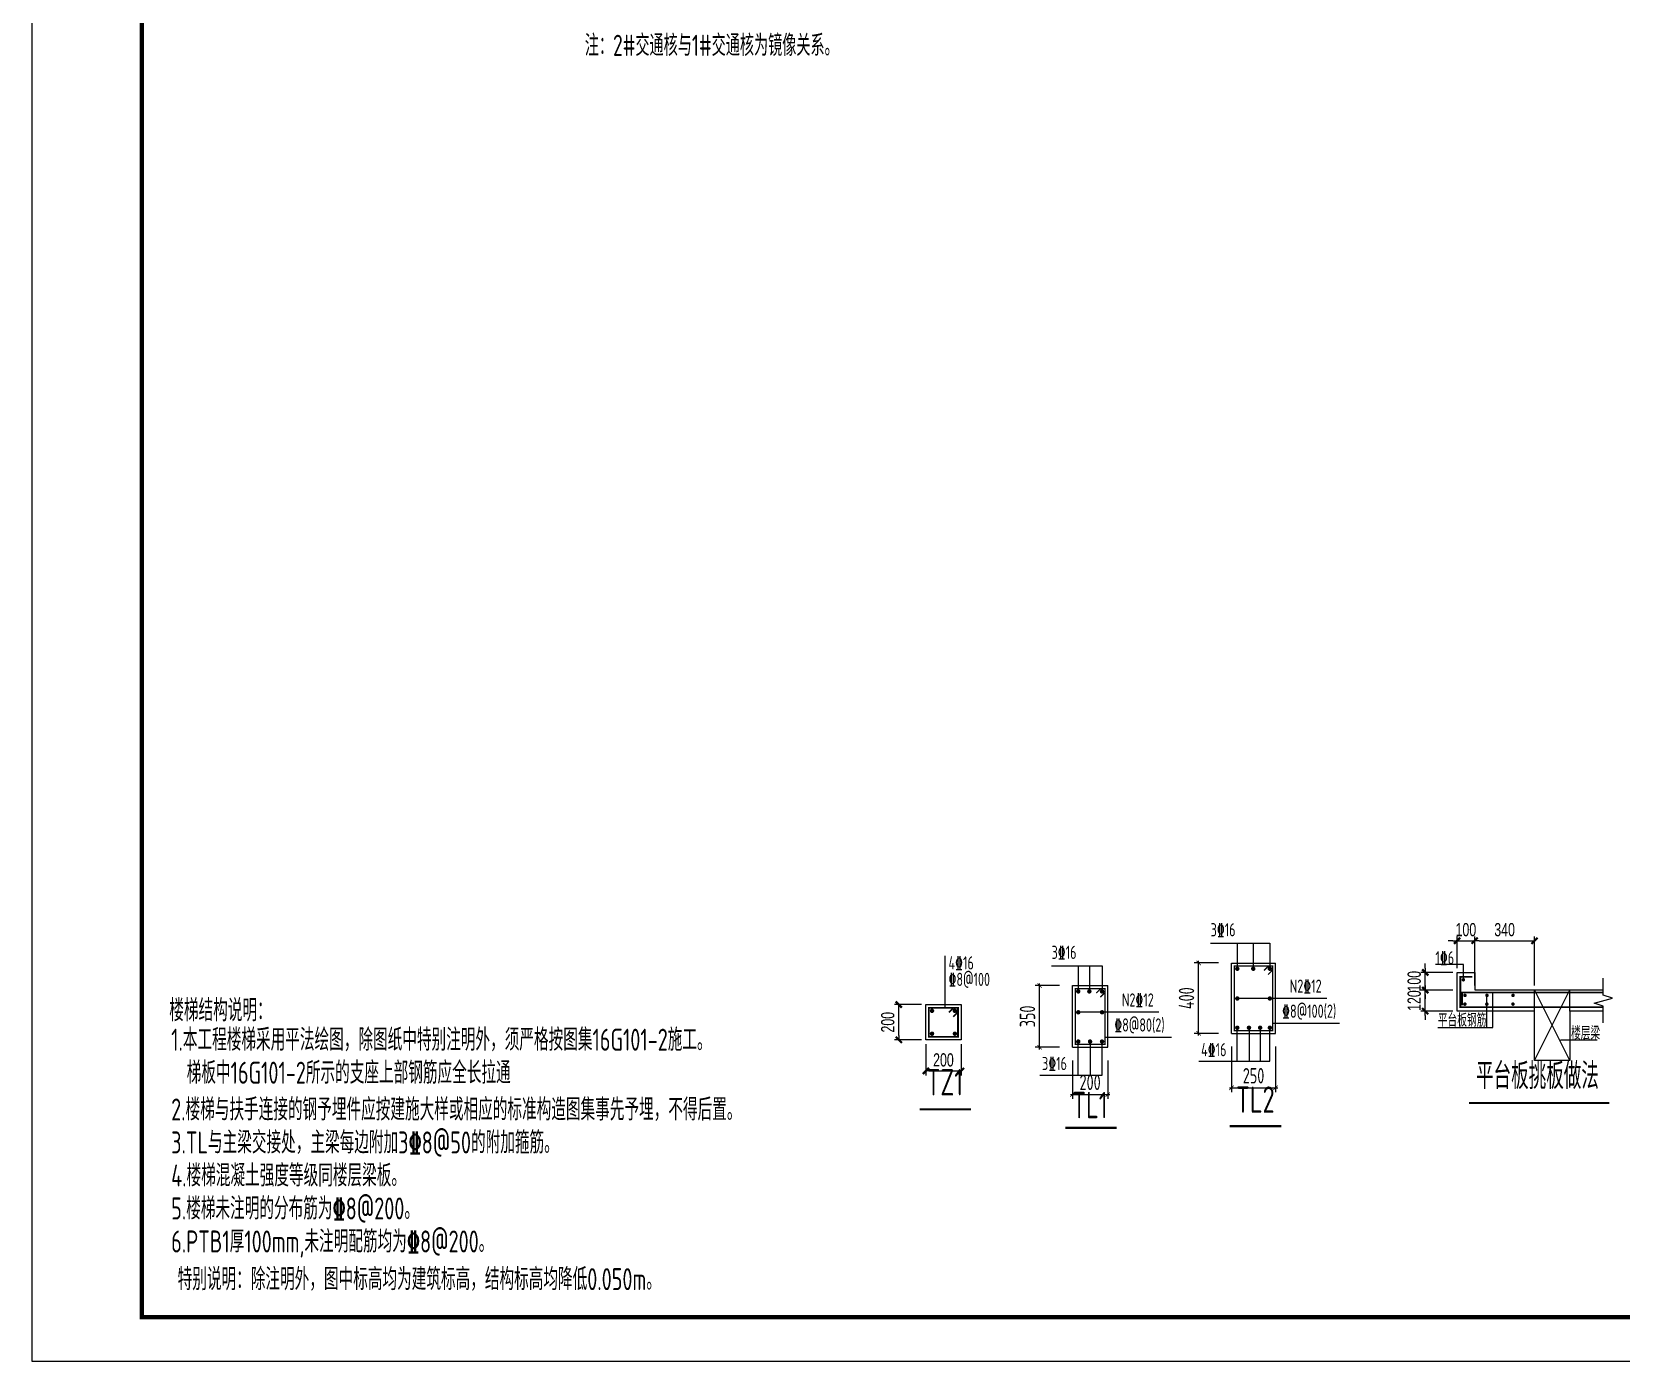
# Model space of a CAD drawing. Extents: x -1058961 to 23600, y -449123 to 2751847.
# Drawn here: x -86277 to -68215, y 17516 to 32622 of the extents above; entities that cross this region are included whole.
import ezdxf
from ezdxf.enums import TextEntityAlignment as Align

# ---------------------------------------------------------------- set-up
doc = ezdxf.new("R2010")
doc.units = 0
doc.header["$LTSCALE"] = 1000
doc.layers.get('0').update_dxf_attribs({"linetype": 'CONTINUOUS'})
doc.layers.get('DEFPOINTS').update_dxf_attribs({"linetype": 'CONTINUOUS'})
for name, color, linetype in [('-TK', 7, 'CONTINUOUS'), ('DIM', 2, 'CONTINUOUS'), ('FSK_DIM', 3, 'CONTINUOUS'), ('NUM', 7, 'CONTINUOUS'), ('PUB_TEXT', 2, 'CONTINUOUS'), ('REIN', 6, 'CONTINUOUS'), ('Sbeam-s', 3, 'CONTINUOUS'), ('TEXT', 2, 'CONTINUOUS'), ('THIN', 7, 'CONTINUOUS'), ('WALL', 5, 'CONTINUOUS'), ('大样详图_文字', 60, 'CONTINUOUS')]:
    doc.layers.add(name, color=color, linetype=linetype)
doc.styles.add('BW_Dim', font='Bweng.shx', dxfattribs={"width": 0.7, "bigfont": 'hztxt.shx'})
doc.styles.add('TSSD_DIMENSION', font='Tssdeng.shx', dxfattribs={"width": 0.7, "bigfont": 'tssdchn.shx'})
doc.styles.add('TSSD_Norm', font='Tssdeng.shx', dxfattribs={"bigfont": 'tssdchn.shx'})
doc.styles.add('TSSD_REIN', font='tssdeng.shx', dxfattribs={"width": 0.7, "height": 300, "bigfont": 'tssdchn.shx'})
doc.dimstyles.new('Cyz_25_50', dxfattribs={"dimtxt": 150, "dimasz": 50, "dimexe": 50, "dimexo": 50, "dimgap": 50, "dimtad": 1, "dimdec": 0, "dimlfac": 0.5, "dimzin": 0, "dimdsep": 46, "dimtxsty": 'BW_Dim', "dimblk": '_bwk', "dimcen": 0, "dimclrt": 7, "dimadec": 0, "dimazin": 0, "dimtfac": 1, "dimtdec": 0, "dimtix": 1, "dimtmove": 2, "dimatfit": 0, "dimfxl": 0, "dimtolj": 1, "dimtzin": 0, "dimarcsym": 0})
doc.dimstyles.new('TSSD_50_50', dxfattribs={"dimtxt": 175, "dimasz": 50, "dimexe": 50, "dimexo": 150, "dimgap": 50, "dimtad": 1, "dimdec": 0, "dimzin": 0, "dimdsep": 46, "dimtxsty": 'TSSD_DIMENSION', "dimblk": 'ARCHTICK', "dimcen": 0, "dimdle": 25, "dimclrt": 7, "dimadec": 0, "dimazin": 0, "dimtfac": 1, "dimtdec": 0, "dimtix": 1, "dimtmove": 2, "dimatfit": 3, "dimfxl": 0, "dimtolj": 1, "dimtzin": 0, "dimarcsym": 0})

# ---------------------------------------------------------------- blocks, each defined once
blk = doc.blocks.new('A1')
blk.add_lwpolyline([(0, 59400), (0, 0), (84100, 0), (84100, 59400)], close=True)
at = {"const_width": 100}
blk.add_lwpolyline([(2500, 58400), (2500, 1000), (83100, 1000), (83100, 58400)], close=True, dxfattribs=at)
blk = doc.blocks.new('_ArchTick')
at = {"color": 0, "linetype": 'ByBlock', "const_width": 0.15}
blk.add_lwpolyline([(-0.5, -0.5), (0.5, 0.5)], dxfattribs=at)
blk = doc.blocks.new('*D2615')
at = {"layer": 'DEFPOINTS', "color": 0}
for p in [(-74450, 21084), (-74050, 21084), (-74050, 20547)]:
    blk.add_point(p, dxfattribs=at)
at = {"layer": 'DIM', "color": 0, "lineweight": -2}
for p, q in [((-74450, 20934), (-74450, 20497)), ((-74050, 20934), (-74050, 20497)), ((-74475, 20547), (-74025, 20547))]:
    blk.add_line(p, q, dxfattribs=at)
at = {"layer": 'DIM', "color": 0, "lineweight": -2, "xscale": 50, "yscale": 50, "zscale": 50, "rotation": 180}
blk.add_blockref('_ArchTick', (-74450, 20547), dxfattribs=at)
at = {"layer": 'DIM', "color": 0, "lineweight": -2, "xscale": 50, "yscale": 50, "zscale": 50}
blk.add_blockref('_ArchTick', (-74050, 20547), dxfattribs=at)
at = {"layer": 'DIM', "color": 7, "insert": (-74250, 20685), "char_height": 175, "attachment_point": 5, "style": 'TSSD_DIMENSION'}
blk.add_mtext('\\A1;200', dxfattribs=at)
blk = doc.blocks.new('*D2616')
at = {"layer": 'DEFPOINTS', "color": 0}
for p in [(-74824, 21784), (-74450, 21784), (-74450, 21084)]:
    blk.add_point(p, dxfattribs=at)
at = {"layer": 'DIM', "color": 0, "lineweight": -2}
for p, q in [((-74600, 21784), (-74874, 21784)), ((-74824, 21059), (-74824, 21809)), ((-74600, 21084), (-74874, 21084))]:
    blk.add_line(p, q, dxfattribs=at)
at = {"layer": 'DIM', "color": 0, "lineweight": -2, "xscale": 50, "yscale": 50, "zscale": 50}
for p, rotation in [((-74824, 21784), 90), ((-74824, 21084), 270)]:
    blk.add_blockref('_ArchTick', p, dxfattribs=dict(at, rotation=rotation))
at = {"layer": 'DIM', "color": 7, "insert": (-74962, 21434), "char_height": 175, "attachment_point": 5, "rotation": 90, "style": 'TSSD_DIMENSION'}
blk.add_mtext('\\A1;350', dxfattribs=at)
blk = doc.blocks.new('_bwk')
blk.add_line((-1, 0), (0, 0))
at = {"const_width": 0.5}
blk.add_lwpolyline([(-0.7, -0.7), (0.7, 0.7)], dxfattribs=at)
blk = doc.blocks.new('*D2617')
at = {"layer": 'DEFPOINTS', "color": 0}
for p in [(-76424, 21568), (-76117, 21568), (-76117, 21168)]:
    blk.add_point(p, dxfattribs=at)
at = {"layer": 'FSK_DIM', "color": 0, "lineweight": -2}
for p, q in [((-76167, 21568), (-76474, 21568)), ((-76424, 21218), (-76424, 21518)), ((-76167, 21168), (-76474, 21168))]:
    blk.add_line(p, q, dxfattribs=at)
at = {"layer": 'FSK_DIM', "color": 0, "lineweight": -2, "xscale": 50, "yscale": 50, "zscale": 50}
for p, rotation in [((-76424, 21568), 90), ((-76424, 21168), 270)]:
    blk.add_blockref('_bwk', p, dxfattribs=dict(at, rotation=rotation))
at = {"layer": 'FSK_DIM', "color": 7, "insert": (-76549, 21368), "char_height": 150, "attachment_point": 5, "rotation": 90, "style": 'BW_Dim'}
blk.add_mtext('\\A1;200', dxfattribs=at)
blk = doc.blocks.new('*D2618')
at = {"layer": 'DEFPOINTS', "color": 0}
for p in [(-76117, 21168), (-75717, 21168), (-75717, 20814)]:
    blk.add_point(p, dxfattribs=at)
at = {"layer": 'FSK_DIM', "color": 0, "lineweight": -2}
for p, q in [((-76117, 21118), (-76117, 20764)), ((-75717, 21118), (-75717, 20764)), ((-76067, 20814), (-75767, 20814))]:
    blk.add_line(p, q, dxfattribs=at)
at = {"layer": 'FSK_DIM', "color": 0, "lineweight": -2, "xscale": 50, "yscale": 50, "zscale": 50, "rotation": 180}
blk.add_blockref('_bwk', (-76117, 20814), dxfattribs=at)
at = {"layer": 'FSK_DIM', "color": 0, "lineweight": -2, "xscale": 50, "yscale": 50, "zscale": 50}
blk.add_blockref('_bwk', (-75717, 20814), dxfattribs=at)
at = {"layer": 'FSK_DIM', "color": 7, "insert": (-75917, 20939), "char_height": 150, "attachment_point": 5, "style": 'BW_Dim'}
blk.add_mtext('\\A1;200', dxfattribs=at)
blk = doc.blocks.new('*D2619')
at = {"layer": 'DEFPOINTS', "color": 0}
for p in [(-69880, 22294), (-70080, 21934), (-69880, 21934)]:
    blk.add_point(p, dxfattribs=at)
at = {"layer": 'FSK_DIM', "color": 0, "lineweight": -2}
for p, q in [((-70130, 22294), (-70180, 22294)), ((-70080, 21984), (-70080, 22344)), ((-70080, 22294), (-69880, 22294)), ((-69880, 21984), (-69880, 22344)), ((-69830, 22294), (-69780, 22294))]:
    blk.add_line(p, q, dxfattribs=at)
at = {"layer": 'FSK_DIM', "color": 0, "lineweight": -2, "xscale": 50, "yscale": 50, "zscale": 50}
blk.add_blockref('_bwk', (-70080, 22294), dxfattribs=at)
at = {"layer": 'FSK_DIM', "color": 0, "lineweight": -2, "xscale": 50, "yscale": 50, "zscale": 50, "rotation": 180}
blk.add_blockref('_bwk', (-69880, 22294), dxfattribs=at)
at = {"layer": 'FSK_DIM', "color": 7, "insert": (-69980, 22419), "char_height": 150, "attachment_point": 5, "style": 'BW_Dim'}
blk.add_mtext('\\A1;100', dxfattribs=at)
blk = doc.blocks.new('*D2620')
at = {"layer": 'DEFPOINTS', "color": 0}
for p in [(-69200, 22294), (-69880, 21734), (-69200, 21734)]:
    blk.add_point(p, dxfattribs=at)
at = {"layer": 'FSK_DIM', "color": 0, "lineweight": -2}
for p, q in [((-69880, 21784), (-69880, 22344)), ((-69830, 22294), (-69250, 22294)), ((-69200, 21784), (-69200, 22344))]:
    blk.add_line(p, q, dxfattribs=at)
at = {"layer": 'FSK_DIM', "color": 0, "lineweight": -2, "xscale": 50, "yscale": 50, "zscale": 50, "rotation": 180}
blk.add_blockref('_bwk', (-69880, 22294), dxfattribs=at)
at = {"layer": 'FSK_DIM', "color": 0, "lineweight": -2, "xscale": 50, "yscale": 50, "zscale": 50}
blk.add_blockref('_bwk', (-69200, 22294), dxfattribs=at)
at = {"layer": 'FSK_DIM', "color": 7, "insert": (-69540, 22419), "char_height": 150, "attachment_point": 5, "style": 'BW_Dim'}
blk.add_mtext('\\A1;340', dxfattribs=at)
blk = doc.blocks.new('*D2621')
at = {"layer": 'DEFPOINTS', "color": 0}
for p in [(-70442, 21734), (-70080, 21734), (-70080, 21494)]:
    blk.add_point(p, dxfattribs=at)
at = {"layer": 'FSK_DIM', "color": 0, "lineweight": -2}
for p, q in [((-70130, 21734), (-70492, 21734)), ((-70442, 21784), (-70442, 21834)), ((-70442, 21494), (-70442, 21734)), ((-70130, 21494), (-70492, 21494)), ((-70442, 21444), (-70442, 21394))]:
    blk.add_line(p, q, dxfattribs=at)
at = {"layer": 'FSK_DIM', "color": 0, "lineweight": -2, "xscale": 50, "yscale": 50, "zscale": 50}
for p, rotation in [((-70442, 21734), 270), ((-70442, 21494), 90)]:
    blk.add_blockref('_bwk', p, dxfattribs=dict(at, rotation=rotation))
at = {"layer": 'FSK_DIM', "color": 7, "insert": (-70567, 21614), "char_height": 150, "attachment_point": 5, "rotation": 90, "style": 'BW_Dim'}
blk.add_mtext('\\A1;120', dxfattribs=at)
blk = doc.blocks.new('*D2622')
at = {"layer": 'DEFPOINTS', "color": 0}
for p in [(-70442, 21934), (-70080, 21934), (-70080, 21734)]:
    blk.add_point(p, dxfattribs=at)
at = {"layer": 'FSK_DIM', "color": 0, "lineweight": -2}
for p, q in [((-70130, 21934), (-70492, 21934)), ((-70442, 21984), (-70442, 22034)), ((-70442, 21734), (-70442, 21934)), ((-70130, 21734), (-70492, 21734)), ((-70442, 21684), (-70442, 21634))]:
    blk.add_line(p, q, dxfattribs=at)
at = {"layer": 'FSK_DIM', "color": 0, "lineweight": -2, "xscale": 50, "yscale": 50, "zscale": 50}
for p, rotation in [((-70442, 21934), 270), ((-70442, 21734), 90)]:
    blk.add_blockref('_bwk', p, dxfattribs=dict(at, rotation=rotation))
at = {"layer": 'FSK_DIM', "color": 7, "insert": (-70567, 21834), "char_height": 150, "attachment_point": 5, "rotation": 90, "style": 'BW_Dim'}
blk.add_mtext('\\A1;100', dxfattribs=at)
blk = doc.blocks.new('*D2624')
at = {"layer": 'DEFPOINTS', "color": 0}
for p in [(-72643, 21241), (-72143, 21241), (-72143, 20622)]:
    blk.add_point(p, dxfattribs=at)
at = {"layer": 'DIM', "color": 0, "lineweight": -2}
for p, q in [((-72643, 21091), (-72643, 20572)), ((-72143, 21091), (-72143, 20572)), ((-72668, 20622), (-72118, 20622))]:
    blk.add_line(p, q, dxfattribs=at)
at = {"layer": 'DIM', "color": 0, "lineweight": -2, "xscale": 50, "yscale": 50, "zscale": 50, "rotation": 180}
blk.add_blockref('_ArchTick', (-72643, 20622), dxfattribs=at)
at = {"layer": 'DIM', "color": 0, "lineweight": -2, "xscale": 50, "yscale": 50, "zscale": 50}
blk.add_blockref('_ArchTick', (-72143, 20622), dxfattribs=at)
at = {"layer": 'DIM', "color": 7, "insert": (-72393, 20760), "char_height": 175, "attachment_point": 5, "style": 'TSSD_DIMENSION'}
blk.add_mtext('\\A1;250', dxfattribs=at)
blk = doc.blocks.new('*D2625')
at = {"layer": 'DEFPOINTS', "color": 0}
for p in [(-73017, 22041), (-72643, 22041), (-72643, 21241)]:
    blk.add_point(p, dxfattribs=at)
at = {"layer": 'DIM', "color": 0, "lineweight": -2}
for p, q in [((-72793, 22041), (-73067, 22041)), ((-73017, 21216), (-73017, 22066)), ((-72793, 21241), (-73067, 21241))]:
    blk.add_line(p, q, dxfattribs=at)
at = {"layer": 'DIM', "color": 0, "lineweight": -2, "xscale": 50, "yscale": 50, "zscale": 50}
for p, rotation in [((-73017, 22041), 90), ((-73017, 21241), 270)]:
    blk.add_blockref('_ArchTick', p, dxfattribs=dict(at, rotation=rotation))
at = {"layer": 'DIM', "color": 7, "insert": (-73155, 21641), "char_height": 175, "attachment_point": 5, "rotation": 90, "style": 'TSSD_DIMENSION'}
blk.add_mtext('\\A1;400', dxfattribs=at)

msp = doc.modelspace()

# ---------------------------------------------------------------- linework, layer by layer
at = {"layer": 'NUM', "color": 7, "const_width": 25}
for points in [[(-69945.91, 20450.1), (-68351.84, 20450.1)], [(-76188.14, 20377.73), (-75603.08, 20377.73)], [(-74531.99, 20169.04), (-73946.93, 20169.04)], [(-72662.81, 20186.99), (-72077.75, 20186.99)]]:
    msp.add_lwpolyline(points, dxfattribs=at)
at = {"layer": 'REIN'}
for points, const_width in [([(-72272.96, 21956.07), (-72220.98, 22008.02), (-72175.06, 22008.02), (-72175.06, 21273.02), (-72610.06, 21273.02), (-72610.06, 22008.02), (-72175.06, 22008.02), (-72175.06, 21962.09), (-72227, 21910.11)], 15), ([(-69905.76, 21884.18), (-70043.25, 21884.18), (-70043.25, 21539.67), (-68418.51, 21539.67)], 20), ([(-74180.31, 21699.09), (-74128.33, 21751.04), (-74082.41, 21751.04), (-74082.41, 21116.04), (-74417.41, 21116.04), (-74417.41, 21751.04), (-74082.41, 21751.04), (-74082.41, 21705.11), (-74134.35, 21653.13)], 15), ([(-70022.03, 21560.31), (-70022.03, 21707.13), (-68418.51, 21707.13)], 20), ([(-75854.04, 21479.97), (-75801.32, 21532.65), (-75751.86, 21532.65), (-75751.86, 21202.65), (-76081.86, 21202.65), (-76081.86, 21532.65), (-75751.86, 21532.65), (-75751.86, 21483.19), (-75804.54, 21430.47)], 20)]:
    msp.add_lwpolyline(points, dxfattribs=dict(at, const_width=const_width))
for points, const_width in [([(-72590.06, 21975.52, 1), (-72565.06, 21975.52, 1)], 25), ([(-72408.71, 21975.52, 1), (-72383.71, 21975.52, 1)], 25), ([(-72220.06, 21975.52, 1), (-72195.06, 21975.52, 1)], 25), ([(-70018.55, 21850.23, 1), (-69998.55, 21850.23, 1)], 20), ([(-74397.41, 21718.54, 1), (-74372.41, 21718.54, 1)], 25), ([(-74271.55, 21718.54, 1), (-74246.55, 21718.54, 1)], 25), ([(-74127.41, 21718.54, 1), (-74102.41, 21718.54, 1)], 25), ([(-70000.51, 21672.9, 1), (-69980.51, 21672.9, 1)], 20), ([(-69750.61, 21672.9, 1), (-69730.61, 21672.9, 1)], 20), ([(-69454.06, 21672.9, 1), (-69434.06, 21672.9, 1)], 20), ([(-76059.36, 21497.65, 1), (-76034.36, 21497.65, 1)], 25), ([(-75799.36, 21497.65, 1), (-75774.36, 21497.65, 1)], 25), ([(-74397.41, 21480.76, 1), (-74372.41, 21480.76, 1)], 25), ([(-74127.41, 21480.76, 1), (-74102.41, 21480.76, 1)], 25), ([(-72590.06, 21637.74, 1), (-72565.06, 21637.74, 1)], 25), ([(-72220.06, 21637.74, 1), (-72195.06, 21637.74, 1)], 25), ([(-70001.79, 21573.77, 1), (-69981.79, 21573.77, 1)], 20), ([(-69751.89, 21573.77, 1), (-69731.89, 21573.77, 1)], 20), ([(-69455.34, 21573.77, 1), (-69435.34, 21573.77, 1)], 20), ([(-72590.06, 21305.52, 1), (-72565.06, 21305.52, 1)], 25), ([(-72457.41, 21305.52, 1), (-72432.41, 21305.52, 1)], 25), ([(-72330.44, 21305.52, 1), (-72305.44, 21305.52, 1)], 25), ([(-72220.06, 21305.52, 1), (-72195.06, 21305.52, 1)], 25), ([(-76059.36, 21237.65, 1), (-76034.36, 21237.65, 1)], 25), ([(-75799.36, 21237.65, 1), (-75774.36, 21237.65, 1)], 25), ([(-74397.41, 21148.54, 1), (-74372.41, 21148.54, 1)], 25), ([(-74263.05, 21148.54, 1), (-74238.05, 21148.54, 1)], 25), ([(-74127.41, 21148.54, 1), (-74102.41, 21148.54, 1)], 25)]:
    msp.add_lwpolyline(points, format="xyb", close=True, dxfattribs=dict(at, const_width=const_width))
at = {"layer": 'Sbeam-s'}
for p, q in [((-72642.56, 21240.52), (-72642.56, 22040.52)), ((-72642.56, 22040.52), (-72142.56, 22040.52)), ((-72142.56, 21240.52), (-72142.56, 22040.52)), ((-74449.91, 21083.54), (-74449.91, 21783.54)), ((-74449.91, 21783.54), (-74049.91, 21783.54)), ((-74049.91, 21083.54), (-74049.91, 21783.54)), ((-76116.86, 21567.65), (-75716.86, 21567.65)), ((-76116.86, 21167.65), (-76116.86, 21567.65)), ((-75716.86, 21567.65), (-75716.86, 21167.65)), ((-75716.86, 21167.65), (-76116.86, 21167.65)), ((-72642.56, 21240.52), (-72142.56, 21240.52)), ((-74449.91, 21083.54), (-74049.91, 21083.54))]:
    msp.add_line(p, q, dxfattribs=at)
at = {"layer": 'TEXT'}
for p, q in [((-72880.55, 22267.64), (-72207.56, 22267.64)), ((-72577.56, 22267.64), (-72577.56, 21988.02)), ((-72396.21, 22267.64), (-72396.21, 21988.02)), ((-72207.56, 22267.64), (-72207.56, 21988.02)), ((-74687.9, 22010.66), (-74114.91, 22010.66)), ((-74384.91, 22010.66), (-74384.91, 21731.04)), ((-74259.05, 22010.66), (-74259.05, 21731.04)), ((-74114.91, 22010.66), (-74114.91, 21731.04)), ((-71561.14, 21637.74), (-72577.56, 21637.74)), ((-73468.49, 21480.76), (-74384.91, 21480.76)), ((-71418.01, 21353.13), (-72175.06, 21353.13)), ((-74384.91, 20767.2), (-74384.91, 21148.54)), ((-74245.77, 20767.2), (-74245.77, 21148.54)), ((-74114.91, 20767.2), (-74114.91, 21148.54)), ((-73325.36, 21196.16), (-74082.41, 21196.16)), ((-72577.56, 20924.18), (-72577.56, 21305.52)), ((-72440.13, 20924.18), (-72440.13, 21305.52)), ((-72313.16, 20924.18), (-72313.16, 21305.52)), ((-72207.56, 20924.18), (-72207.56, 21305.52)), ((-73013.88, 20924.18), (-72207.56, 20924.18)), ((-74821.22, 20767.2), (-74114.91, 20767.2))]:
    msp.add_line(p, q, dxfattribs=at)
at = {"layer": 'THIN'}
msp.add_lwpolyline([(-68418.51, 21360.03), (-68418.51, 21552.03), (-68524.11, 21585.63), (-68312.91, 21643.23), (-68418.51, 21676.83), (-68418.51, 21868.83)], dxfattribs=at)
at = {"layer": 'WALL'}
for p, q in [((-69200.26, 20934.43), (-68800.26, 21734.43)), ((-68800.26, 20934.43), (-69200.26, 21734.43)), ((-69200.26, 21494.43), (-69200.26, 21734.43)), ((-68800.26, 21494.43), (-68800.26, 21734.43))]:
    msp.add_line(p, q, dxfattribs=at)
for points in [[(-69200.26, 21494.43), (-70080.26, 21494.43), (-70080.26, 21934.43), (-69880.26, 21934.43), (-69880.26, 21734.43), (-68418.51, 21734.43)], [(-68418.51, 21494.43), (-68800.26, 21494.43), (-68800.26, 20934.43), (-69200.26, 20934.43), (-69200.26, 21494.43)]]:
    msp.add_lwpolyline(points, dxfattribs=at)
at = {"layer": '大样详图_文字', "color": 7}
for p, q in [((-75896.35, 21532.65), (-75896.35, 22122.32)), ((-70008.55, 22024.33), (-70326.03, 22024.33)), ((-70008.55, 21850.23), (-70008.55, 22024.33)), ((-69673.27, 21308.22), (-69673.27, 21707.13)), ((-69741.89, 21308.22), (-69740.61, 21672.9)), ((-70299.04, 21308.22), (-69673.27, 21308.22)), ((-68489.91, 21162.55), (-68903.02, 21162.55))]:
    msp.add_line(p, q, dxfattribs=at)

# ---------------------------------------------------------------- block references
at = {"layer": '-TK', "xscale": 0.5, "yscale": 0.5, "zscale": 0.5}
msp.add_blockref('A1', (-86276.7, 17516.33), dxfattribs=at)

# ---------------------------------------------------------------- texts
at = {"layer": 'NUM', "color": 1, "style": 'TSSD_Norm', "width": 0.7}
for s, p in [('TZ1', (-75901.06, 20445.77)), ('平台板挑板做法', (-69166.9, 20518.14))]:
    msp.add_text(s, height=300, dxfattribs=at).set_placement(p, align=Align.BOTTOM_CENTER)
for s, p in [('TL2', (-72592.58, 20248.53)), ('TL1', (-74453.58, 20186.96))]:
    msp.add_text(s, height=300, dxfattribs=at).set_placement(p, align=Align.BOTTOM_LEFT)
at = {"layer": 'PUB_TEXT', "color": 1, "style": 'TSSD_REIN', "width": 0.7}
msp.add_text('注：2#交通核与1#交通核为镜像关系。', height=241.1348, dxfattribs=at).set_placement((-79992.47, 32347.1))
at = {"layer": 'TEXT', "style": 'TSSD_REIN', "width": 0.7}
for s, p in [('楼梯结构说明：', (-84714.12, 21378.72)), ('1.本工程楼梯采用平法绘图，除图纸中特别注明外，须严格按图集16G101-2施工。', (-84692.76, 21044.44)), ('梯板中16G101-2所示的支座上部钢筋应全长拉通', (-84516.36, 20669.44)), ('2.楼梯与扶手连接的钢予埋件应按建施大样或相应的标准构造图集事先予埋，不得后置。', (-84692.76, 20251.59)), ('3.TL与主梁交接处，主梁每边附加3\x848@50的附加箍筋。', (-84692.76, 19876.59)), ('4.楼梯混凝土强度等级同楼层梁板。', (-84692.76, 19501.59)), ('6.PTB1厚100mm,未注明配筋均为%%1328@200。', (-84692.76, 18751.59))]:
    msp.add_text(s, height=250, dxfattribs=at).set_placement(p)
at = {"layer": 'TEXT', "color": 1, "style": 'TSSD_REIN', "width": 0.7}
msp.add_text('5.楼梯未注明的分布筋为%%1328@200。', height=250, dxfattribs=at).set_placement((-84692.76, 19126.59))
at = {"layer": 'TEXT', "color": 153, "style": 'TSSD_REIN', "width": 0.7}
msp.add_text('特别说明：除注明外，图中标高均为建筑标高，结构标高均降低0.050m。', height=250, dxfattribs=at).set_placement((-84619.43, 18323.56))
at = {"layer": 'THIN', "color": 0, "style": 'TSSD_REIN', "width": 0.7}
for s, p in [('3\x8416', (-72880.55, 22298.89)), ('3\x8416', (-74687.9, 22041.91)), ('N2\x8412', (-73889.36, 21501.41)), ('N2\x8412', (-71982.01, 21658.39)), ('\x848@100(2)', (-72068.35, 21373.78)), ('%%1328@80(2)', (-73975.7, 21216.81)), ('3%%13216', (-74796.18, 20779.04)), ('4%%13216', (-72988.84, 20936.02))]:
    msp.add_text(s, height=150, dxfattribs=at).set_placement(p, align=Align.BOTTOM_LEFT)
at = {"layer": '大样详图_文字', "color": 7, "style": 'TSSD_REIN', "width": 0.7}
for s, p in [('4\x8416', (-75859.47, 21967.31)), ('1\x846', (-70325.91, 22025.25)), ('\x848@100', (-75859.47, 21779.81)), ('平台板钢筋', (-70298.66, 21315.66)), ('楼层梁', (-68785.12, 21169.33))]:
    msp.add_text(s, height=150, dxfattribs=at).set_placement(p)

# ---------------------------------------------------------------- dimensions: what is measured, and where the dimension line sits
at = {"layer": 'DIM'}
for base, p1, p2, picture, middle in [((-73017.02, 22040.52), (-72642.56, 21240.52), (-72642.56, 22040.52), '*D2625', (-73154.52, 21640.52)), ((-74824.37, 21783.54), (-74449.91, 21083.54), (-74449.91, 21783.54), '*D2616', (-74961.87, 21433.54))]:
    dim = msp.add_linear_dim(base=base, p1=p1, p2=p2, angle=90, dimstyle='TSSD_50_50', override={"dimlfac": 0.5}, dxfattribs=at)
    dim.commit()
    dim.dimension.update_dxf_attribs({"geometry": picture, "text_midpoint": middle})
for base, p1, p2, picture, middle in [((-72142.56, 20622.4), (-72642.56, 21240.52), (-72142.56, 21240.52), '*D2624', (-72392.56, 20759.9)), ((-74049.91, 20547.05), (-74449.91, 21083.54), (-74049.91, 21083.54), '*D2615', (-74249.91, 20684.55))]:
    dim = msp.add_linear_dim(base=base, p1=p1, p2=p2, dimstyle='TSSD_50_50', override={"dimlfac": 0.5}, dxfattribs=at)
    dim.commit()
    dim.dimension.update_dxf_attribs({"geometry": picture, "text_midpoint": middle})
at = {"layer": 'FSK_DIM'}
for base, p1, p2, picture, middle in [((-69880.26, 22294.42), (-70080.26, 21934.43), (-69880.26, 21934.43), '*D2619', (-69980.26, 22419.42)), ((-69200.26, 22294.42), (-69880.26, 21734.43), (-69200.26, 21734.43), '*D2620', (-69540.26, 22419.42)), ((-75716.86, 20814.14), (-76116.86, 21167.65), (-75716.86, 21167.65), '*D2618', (-75916.86, 20939.14))]:
    dim = msp.add_linear_dim(base=base, p1=p1, p2=p2, dimstyle='Cyz_25_50', dxfattribs=at)
    dim.commit()
    dim.dimension.update_dxf_attribs({"geometry": picture, "text_midpoint": middle})
for base, p1, p2, picture, middle in [((-70442.21, 21934.43), (-70080.26, 21734.43), (-70080.26, 21934.43), '*D2622', (-70567.21, 21834.43)), ((-70442.21, 21734.43), (-70080.26, 21494.43), (-70080.26, 21734.43), '*D2621', (-70567.21, 21614.43)), ((-76423.55, 21567.65), (-76116.86, 21167.65), (-76116.86, 21567.65), '*D2617', (-76548.55, 21367.65))]:
    dim = msp.add_linear_dim(base=base, p1=p1, p2=p2, angle=90, dimstyle='Cyz_25_50', dxfattribs=at)
    dim.commit()
    dim.dimension.update_dxf_attribs({"geometry": picture, "text_midpoint": middle})

doc.saveas('drawing.dxf')
